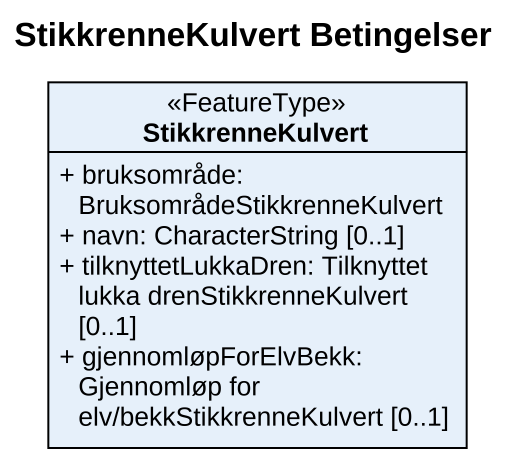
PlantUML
@startuml
title StikkrenneKulvert Betingelser
hide circle
hide empty members
skinparam classAttributeIconSize 0
class StikkrenneKulvert <<FeatureType>> {
  + bruksområde: BruksområdeStikkrenneKulvert
  + navn: CharacterString [0..1]
  + tilknyttetLukkaDren: Tilknyttet lukka drenStikkrenneKulvert [0..1]
  + gjennomløpForElvBekk: Gjennomløp for elv/bekkStikkrenneKulvert [0..1]
}
@enduml
